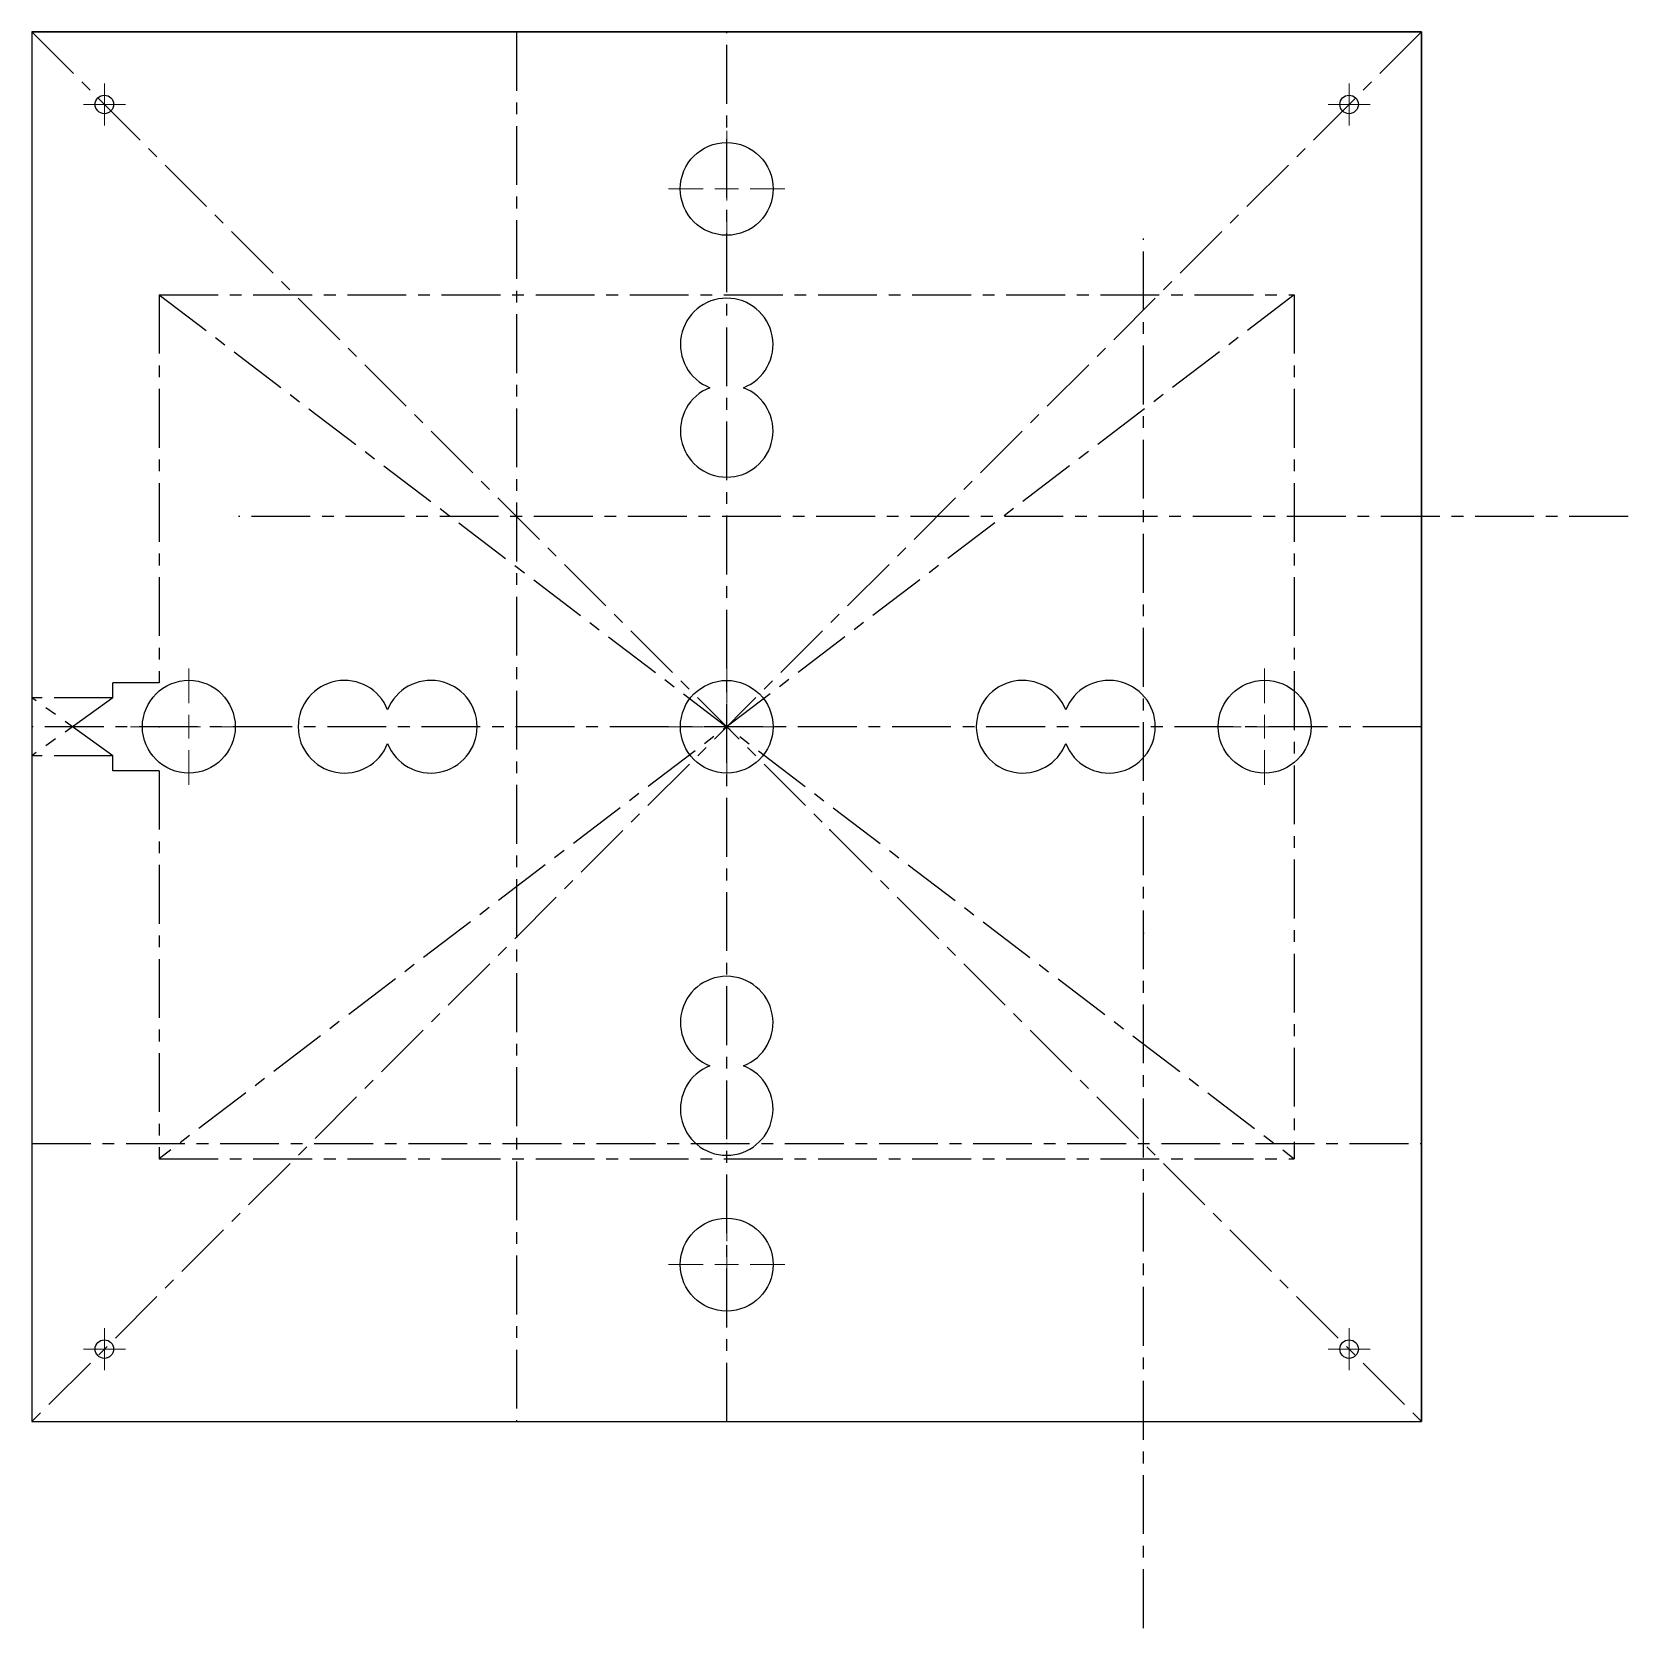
# Model space of a CAD drawing. Header units: millimetres. Extents: x 25 to 369, y -13 to 331.
import ezdxf

# ---------------------------------------------------------------- set-up
doc = ezdxf.new("R2010")
doc.units = ezdxf.units.MM
doc.header["$PDSIZE"] = -1
doc.linetypes.add('CENTERX2', pattern=[20.32, 12.7, -2.54, 2.54, -2.54])

# ---------------------------------------------------------------- blocks, each defined once
blk = doc.blocks.new('SW_CENTERMARKSYMBOL_0')
at = {"color": 0, "linetype": 'Continuous', "lineweight": 18}
for p, q in [((0, 5.08), (0, 12.56)), ((-5.08, 0), (-12.56, 0)), ((0, 0), (-2.54, 0)), ((0, 0), (0, 2.54)), ((0, 0), (0, -2.54)), ((0, 0), (2.54, 0)), ((5.08, 0), (12.56, 0)), ((0, -5.08), (0, -12.56))]:
    blk.add_line(p, q, dxfattribs=at)
blk = doc.blocks.new('SW_CENTERMARKSYMBOL_1')
at = {"color": 0, "linetype": 'Continuous', "lineweight": 18}
for p, q in [((0, 5.08), (0, 12.54)), ((-5.08, 0), (-12.54, 0)), ((0, 0), (-2.54, 0)), ((0, 0), (0, 2.54)), ((0, 0), (0, -2.54)), ((0, 0), (2.54, 0)), ((5.08, 0), (12.54, 0)), ((0, -5.08), (0, -12.54))]:
    blk.add_line(p, q, dxfattribs=at)
blk = doc.blocks.new('SW_CENTERMARKSYMBOL_2')
at = {"color": 0, "linetype": 'Continuous', "lineweight": 18}
for p, q in [((0, 2.54), (0, 4.54)), ((-2.54, 0), (-4.54, 0)), ((0, 0), (-2.54, 0)), ((0, 0), (0, 2.54)), ((0, 0), (0, -2.54)), ((0, 0), (2.54, 0)), ((2.54, 0), (4.54, 0)), ((0, -2.54), (0, -4.54))]:
    blk.add_line(p, q, dxfattribs=at)
blk = doc.blocks.new('SW_CENTERMARKSYMBOL_3')
at = {"color": 0, "linetype": 'Continuous', "lineweight": 18}
for p, q in [((0, 2.54), (0, 4.54)), ((-2.54, 0), (-4.54, 0)), ((0, 0), (-2.54, 0)), ((0, 0), (0, 2.54)), ((0, 0), (0, -2.54)), ((0, 0), (2.54, 0)), ((2.54, 0), (4.54, 0)), ((0, -2.54), (0, -4.54))]:
    blk.add_line(p, q, dxfattribs=at)
blk = doc.blocks.new('SW_CENTERMARKSYMBOL_4')
at = {"color": 0, "linetype": 'Continuous', "lineweight": 18}
for p, q in [((0, 2.54), (0, 4.54)), ((-2.54, 0), (-4.54, 0)), ((0, 0), (-2.54, 0)), ((0, 0), (0, 2.54)), ((0, 0), (0, -2.54)), ((0, 0), (2.54, 0)), ((2.54, 0), (4.54, 0)), ((0, -2.54), (0, -4.54))]:
    blk.add_line(p, q, dxfattribs=at)
blk = doc.blocks.new('SW_CENTERMARKSYMBOL_5')
at = {"color": 0, "linetype": 'Continuous', "lineweight": 18}
for p, q in [((0, 2.54), (0, 4.54)), ((-2.54, 0), (-4.54, 0)), ((0, 0), (-2.54, 0)), ((0, 0), (0, 2.54)), ((0, 0), (0, -2.54)), ((0, 0), (2.54, 0)), ((2.54, 0), (4.54, 0)), ((0, -2.54), (0, -4.54))]:
    blk.add_line(p, q, dxfattribs=at)
blk = doc.blocks.new('SW_CENTERMARKSYMBOL_6')
at = {"color": 0, "linetype": 'Continuous', "lineweight": 18}
for p, q in [((0, 5.08), (0, 12.56)), ((-5.08, 0), (-12.56, 0)), ((0, 0), (-2.54, 0)), ((0, 0), (0, 2.54)), ((0, 0), (0, -2.54)), ((0, 0), (2.54, 0)), ((5.08, 0), (12.56, 0)), ((0, -5.08), (0, -12.56))]:
    blk.add_line(p, q, dxfattribs=at)
blk = doc.blocks.new('SW_CENTERMARKSYMBOL_7')
at = {"color": 0, "linetype": 'Continuous', "lineweight": 18}
for p, q in [((0, 5.08), (0, 12.56)), ((-5.08, 0), (-12.56, 0)), ((0, 0), (-2.54, 0)), ((0, 0), (0, 2.54)), ((0, 0), (0, -2.54)), ((0, 0), (2.54, 0)), ((5.08, 0), (12.56, 0)), ((0, -5.08), (0, -12.56))]:
    blk.add_line(p, q, dxfattribs=at)
blk = doc.blocks.new('SW_CENTERMARKSYMBOL_8')
at = {"color": 0, "linetype": 'Continuous', "lineweight": 18}
for p, q in [((0, 5.08), (0, 12.56)), ((-5.08, 0), (-12.56, 0)), ((0, 0), (-2.54, 0)), ((0, 0), (0, 2.54)), ((0, 0), (0, -2.54)), ((0, 0), (2.54, 0)), ((5.08, 0), (12.56, 0)), ((0, -5.08), (0, -12.56))]:
    blk.add_line(p, q, dxfattribs=at)

msp = doc.modelspace()

# ---------------------------------------------------------------- linework, layer by layer
at = {"color": 7, "linetype": 'Continuous'}
for p, q in [((24.71, 331.3), (324.71, 331.3)), ((24.71, 331.3), (24.71, 31.3)), ((324.71, 331.3), (324.71, 31.3)), ((24.71, 31.3), (324.71, 31.3))]:
    msp.add_line(p, q, dxfattribs=at)
at = {"color": 7, "linetype": 'CENTERX2'}
for p, q in [((324.71, 331.3), (24.71, 31.3)), ((24.71, 331.3), (324.71, 31.3)), ((129.29, 331.3), (129.29, 31.3)), ((174.71, 31.3), (174.71, 331.3)), ((264.71, -13.28), (264.71, 286.72)), ((52.19, 274.55), (297.24, 274.55)), ((52.19, 274.55), (52.19, 190.8)), ((52.19, 274.55), (297.24, 88.05)), ((297.24, 274.55), (52.19, 88.05)), ((297.24, 274.55), (297.24, 88.05)), ((369.29, 226.72), (69.29, 226.72)), ((42.19, 187.55), (42.19, 190.8)), ((52.19, 190.8), (42.19, 190.8)), ((42.19, 187.55), (24.71, 187.55)), ((24.71, 187.55), (24.71, 175.05)), ((42.19, 187.55), (24.71, 175.05)), ((42.19, 175.05), (24.71, 187.55)), ((324.71, 181.3), (24.71, 181.3)), ((42.19, 175.05), (24.71, 175.05)), ((42.19, 171.8), (42.19, 175.05)), ((52.19, 171.8), (42.19, 171.8)), ((52.19, 171.8), (52.19, 88.05)), ((24.71, 91.3), (324.71, 91.3)), ((52.19, 88.05), (297.24, 88.05))]:
    msp.add_line(p, q, dxfattribs=at)
at = {"color": 7, "linetype": 'Continuous', "lineweight": 25}
for p, q in [((324.71, 331.3), (24.71, 331.3)), ((24.71, 331.3), (24.71, 31.3)), ((324.71, 31.3), (324.71, 331.3)), ((24.71, 31.3), (324.71, 31.3))]:
    msp.add_line(p, q, dxfattribs=at)
at = {"color": 7, "linetype": 'Continuous'}
for centre, radius in [((40.36, 315.65), 2), ((309.07, 315.65), 2), ((174.71, 297.42), 10.02), ((58.59, 181.3), 10.02), ((174.71, 181.3), 10), ((290.83, 181.3), 10.02), ((174.71, 65.18), 10.02), ((40.36, 46.95), 2), ((309.07, 46.95), 2)]:
    msp.add_circle(centre, radius, dxfattribs=at)
at = {"color": 7, "linetype": 'Continuous', "lineweight": 25}
for centre, radius in [((40.36, 315.65), 2), ((309.07, 315.65), 2), ((174.71, 297.42), 10.02), ((58.59, 181.3), 10.02), ((174.71, 181.3), 10), ((290.83, 181.3), 10.02), ((174.71, 65.18), 10.02), ((40.36, 46.95), 2), ((309.07, 46.95), 2)]:
    msp.add_circle(centre, radius, dxfattribs=at)
at = {"color": 7, "linetype": 'Continuous'}
for centre, start, end in [((174.71, 263.82), 291.2512, 248.7488), ((174.71, 245.18), 111.2512, 68.7488), ((92.19, 181.3), 21.2512, 338.7488), ((110.83, 181.3), 201.2512, 158.7488), ((238.59, 181.3), 21.2512, 338.7488), ((257.23, 181.3), 201.2512, 158.7488), ((174.71, 117.42), 291.2512, 248.7488), ((174.71, 98.78), 111.2512, 68.7488)]:
    msp.add_arc(centre, 10, start, end, dxfattribs=at)
at = {"color": 7, "linetype": 'Continuous', "lineweight": 25}
for centre, start, end in [((174.71, 263.82), 291.2512, 248.7488), ((174.71, 245.18), 111.2512, 68.7488), ((92.19, 181.3), 21.2512, 338.7488), ((110.83, 181.3), 201.2512, 158.7488), ((238.59, 181.3), 21.2512, 338.7488), ((257.23, 181.3), 201.2512, 158.7488), ((174.71, 117.42), 291.2512, 248.7488), ((174.71, 98.78), 111.2512, 68.7488)]:
    msp.add_arc(centre, 10, start, end, dxfattribs=at)
at = {"color": 7, "linetype": 'Continuous'}
for p in [(33.45, 181.3), (52.19, 181.3), (129.29, 181.3), (174.71, 181.3), (174.71, 181.3), (174.71, 181.3), (197, 159.01), (264.71, 136.72), (174.71, 91.3)]:
    msp.add_point(p, dxfattribs=at)

# ---------------------------------------------------------------- block references
at = {"color": 7, "linetype": 'Continuous', "lineweight": 18}
for name, p in [('SW_CENTERMARKSYMBOL_2', (40.36, 315.65)), ('SW_CENTERMARKSYMBOL_3', (309.07, 315.65)), ('SW_CENTERMARKSYMBOL_6', (174.71, 297.42)), ('SW_CENTERMARKSYMBOL_0', (58.59, 181.3)), ('SW_CENTERMARKSYMBOL_1', (174.71, 181.3)), ('SW_CENTERMARKSYMBOL_7', (290.83, 181.3)), ('SW_CENTERMARKSYMBOL_8', (174.71, 65.18)), ('SW_CENTERMARKSYMBOL_5', (40.36, 46.95)), ('SW_CENTERMARKSYMBOL_4', (309.07, 46.95))]:
    msp.add_blockref(name, p, dxfattribs=at)

doc.saveas('drawing.dxf')
